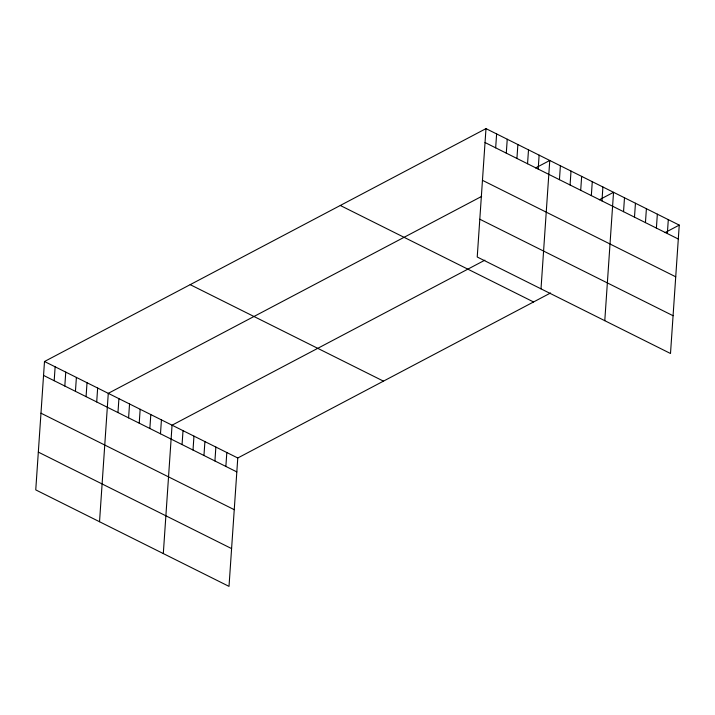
<?xml version="1.0" encoding="UTF-8"?>
<svg xmlns="http://www.w3.org/2000/svg" width="715" height="715" viewBox="0 0 715 715"><rect width="100%" height="100%" fill="white"/><g stroke="black" fill="none" stroke-linecap="round" stroke-linejoin="round"><path stroke-width="1.07" d="M550.586 292.98L237.773 457.993L229.015 586.38L35.75 489.891L44.5 361.504L485.986 128.62L679.25 225.109L670.5 353.496L477.227 257.007L485.986 128.62M54.188 380.72L55.135 366.804M64.815 386.029L65.762 372.113M75.441 391.337L76.389 377.422M86.077 396.637L87.024 382.731M96.704 401.946L97.651 388.039M99.528 521.727L108.278 393.339L481.651 196.393M117.966 412.564L118.913 398.648M128.593 417.873L129.54 403.957M139.219 423.173L140.167 409.266M149.855 428.482L150.802 414.575M160.482 433.791L161.429 419.875M163.306 553.571L172.056 425.184L484.877 260.171M182.066 444.569L183.013 430.653M193.014 450.03L193.962 436.123M203.963 455.5L204.91 441.584M214.92 460.969L215.867 447.054M225.869 466.439L226.816 452.524M495.665 147.844L496.612 133.928M506.292 153.153L507.239 139.237M516.927 158.453L517.875 144.546M527.554 163.762L528.501 149.846M538.181 169.071L539.128 155.155M541.005 288.851L549.764 160.464L535.571 167.953M559.443 179.679L560.39 165.773M570.07 184.988L571.017 171.082M580.705 190.297L581.653 176.382M591.332 195.606L592.279 181.69M601.958 200.915L602.906 186.999M604.783 320.695L613.542 192.308L599.349 199.789M623.543 211.685L624.49 197.778M634.491 217.154L635.447 203.239M645.448 222.624L646.396 208.709M656.397 228.094L657.344 214.178M667.354 233.555L668.302 219.648M665.057 232.598L679.25 225.109M485.038 142.535L678.303 239.025M482.455 180.314L675.729 276.803M479.81 219.228L673.074 315.726M340.295 205.473L533.56 301.962M190.19 284.65L383.455 381.14M44.5 361.504L237.773 457.993M43.552 375.411L236.817 471.9M40.978 413.19L234.243 509.679M38.324 452.112L231.589 548.602"/></g></svg>
